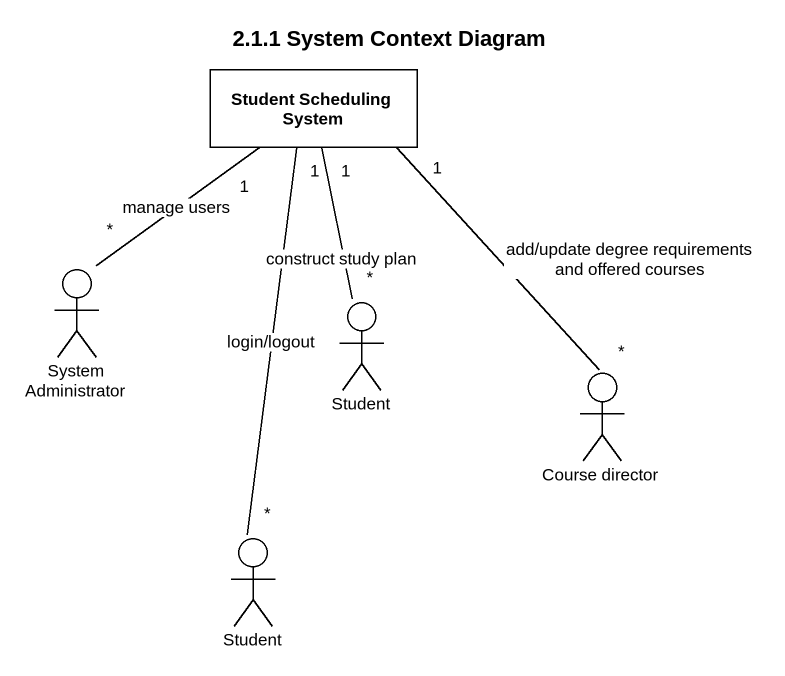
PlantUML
@startuml
title 2.1.1 System Context Diagram
allowmixing
hide circle
hide empty members
class "Student Scheduling System" as Student_Scheduling_System
actor "System Administrator" as System_Administrator
actor Student
actor "Course director" as Course_director
actor "Student" as Student_2
Student_Scheduling_System "1" -- "*" System_Administrator : manage users
Student_Scheduling_System "1" -- "*" Student : construct study plan
Student_Scheduling_System "1" -- "*" Course_director : add/update degree requirements and offered courses
Student_Scheduling_System "1" -- "*" Student_2 : login/logout
@enduml
